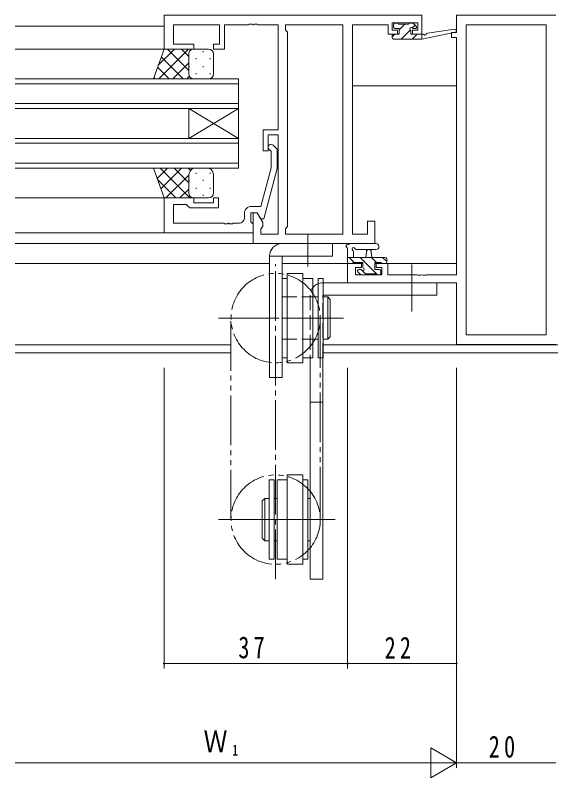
# Model space of a CAD drawing. Units: millimetres on the paper. Extents: x -397 to 397, y -282 to 282.
# Drawn here: x 11.2 to 119.2, y -15.2 to 138.4 of the extents above; entities that cross this region are included whole.
import ezdxf
from ezdxf.enums import TextEntityAlignment as Align

# ---------------------------------------------------------------- set-up
doc = ezdxf.new("R2010")
doc.units = ezdxf.units.MM
for name, pattern in [('USER2', [13, 10, -1, 1, -1]), ('USER3', [15, 10, -1, 1, -1, 1, -1]), ('USER4', [4, 3, -1]), ('USER5', [1.01, 0.01, -1])]:
    doc.linetypes.add(name, pattern=pattern)
for name, color, linetype, lineweight in [('0-3_YKK_11', 7, 'Continuous', 18), ('0-4_YKK_12', 2, 'Continuous', 18), ('0-5_YKK_13', 4, 'Continuous', 18), ('0-6_YKK_D', 6, 'Continuous', 18)]:
    doc.layers.add(name, color=color, linetype=linetype, lineweight=lineweight)
doc.styles.add('ＭＳ ゴシック', font='')
doc.styles.get('ＭＳ ゴシック').set_extended_font_data('MS Gothic')

msp = doc.modelspace()

# ---------------------------------------------------------------- linework, layer by layer
at = {"layer": '0-3_YKK_11'}
for p, q in [((41.247, 138.358), (41.247, 131.558)), ((93.247, 138.358), (41.247, 138.358)), ((93.247, 134.558), (93.247, 138.358)), ((100.247, 138.358), (120.247, 138.358)), ((100.247, 134.858), (100.247, 138.358)), ((87.247, 136.858), (92.447, 136.858)), ((87.247, 135.358), (87.247, 136.858)), ((87.76, 136.745), (87.56, 136.545)), ((92.447, 136.858), (92.447, 135.358)), ((43.177, 136.428), (52.447, 136.428)), ((43.177, 132.558), (43.177, 136.428)), ((52.447, 136.428), (52.447, 132.558)), ((53.447, 136.428), (58.289, 136.428)), ((53.447, 131.558), (53.447, 136.428)), ((58.289, 136.428), (58.472, 136.548)), ((58.472, 136.548), (59.022, 136.548)), ((59.022, 136.548), (59.205, 136.428)), ((59.205, 136.428), (59.289, 136.428)), ((59.289, 136.428), (59.472, 136.548)), ((59.472, 136.548), (60.022, 136.548)), ((60.022, 136.548), (60.205, 136.428)), ((60.205, 136.428), (64.247, 136.428)), ((64.247, 136.428), (64.247, 115.258)), ((65.747, 136.428), (65.747, 135.358)), ((77.317, 136.428), (65.747, 136.428)), ((65.747, 135.358), (66.177, 134.928)), ((77.317, 94.288), (77.317, 136.428)), ((77.317, 94.288), (77.317, 136.428)), ((79.247, 136.428), (86.447, 136.428)), ((79.247, 94.288), (79.247, 136.428)), ((86.447, 136.428), (86.447, 135.628)), ((86.447, 135.628), (86.447, 134.558)), ((88.347, 135.358), (87.247, 135.358)), ((88.347, 134.558), (88.347, 135.358)), ((89.818, 136.558), (88.647, 135.387)), ((90.935, 135.43), (89.063, 133.558)), ((91.867, 136.362), (91.275, 135.77)), ((91.347, 135.358), (91.347, 134.558)), ((92.447, 135.358), (91.347, 135.358)), ((102.177, 136.428), (102.177, 73.988)), ((118.317, 136.428), (102.177, 136.428)), ((118.317, 73.988), (118.317, 136.428)), ((118.317, 73.988), (118.317, 136.428)), ((66.177, 134.928), (66.177, 95.788)), ((86.447, 134.558), (88.347, 134.558)), ((87.818, 134.558), (87.247, 133.987)), ((92.308, 134.558), (91.308, 133.558)), ((91.347, 134.558), (93.247, 134.558)), ((99.247, 134.858), (100.247, 134.858)), ((99.247, 133.858), (99.247, 134.858)), ((100.247, 133.858), (99.247, 133.858)), ((100.247, 86.088), (100.247, 133.858)), ((47.247, 132.558), (43.177, 132.558)), ((47.247, 131.558), (47.247, 132.558)), ((51.247, 132.558), (51.247, 131.558)), ((52.447, 132.558), (51.247, 132.558)), ((40.081, 128.293), (43.346, 131.558)), ((40.174, 125.558), (46.174, 131.558)), ((41.247, 131.558), (47.247, 131.558)), ((46.247, 127.237), (41.926, 131.558)), ((46.247, 130.065), (44.754, 131.558)), ((51.247, 131.558), (53.447, 131.558)), ((45.097, 125.558), (40.681, 129.974)), ((42.269, 125.558), (39.937, 127.89)), ((43.003, 125.558), (46.247, 128.802)), ((45.831, 125.558), (46.363, 126.09)), ((39.441, 125.558), (39.193, 125.806)), ((61.247, 115.258), (61.247, 111.058)), ((64.247, 115.258), (61.247, 115.258)), ((62.247, 114.258), (64.247, 114.258)), ((62.247, 111.058), (62.247, 114.258)), ((64.247, 114.258), (64.247, 94.288)), ((63.271, 112.182), (64.047, 111.406)), ((61.247, 111.058), (62.247, 111.058)), ((62.847, 110.909), (62.423, 111.333)), ((62.847, 107.619), (62.847, 110.909)), ((64.047, 111.406), (64.047, 107.461)), ((39.115, 107.528), (39.145, 107.558)), ((39.859, 105.444), (41.973, 107.558)), ((46.47, 101.558), (40.47, 107.558)), ((40.604, 103.36), (44.802, 107.558)), ((46.247, 104.609), (43.298, 107.558)), ((46.593, 107.092), (46.127, 107.558)), ((60.768, 99.857), (62.847, 107.619)), ((41.63, 101.558), (46.247, 106.175)), ((47.752, 106.423), (47.752, 106.623)), ((50.582, 106.423), (50.582, 106.623)), ((64.047, 107.461), (61.34, 97.357)), ((43.642, 101.558), (39.917, 105.283)), ((46.337, 105.008), (46.337, 105.208)), ((49.167, 105.008), (49.167, 105.208)), ((44.458, 101.558), (46.247, 103.347)), ((47.752, 103.393), (47.752, 103.593)), ((50.582, 103.393), (50.582, 103.593)), ((41.247, 101.557), (47.247, 101.557)), ((41.247, 94.557), (41.247, 101.557)), ((46.337, 102.143), (46.337, 102.178)), ((47.247, 101.557), (47.247, 100.557)), ((49.167, 101.978), (49.167, 102.178)), ((51.247, 101.557), (52.247, 101.557)), ((51.247, 100.557), (51.247, 101.557)), ((52.247, 101.557), (52.247, 99.557)), ((43.177, 100.257), (43.177, 96.487)), ((45.747, 100.257), (43.177, 100.257)), ((45.947, 100.057), (45.747, 100.257)), ((46.447, 99.557), (45.947, 100.057)), ((47.247, 100.557), (51.247, 100.557)), ((58.947, 99.857), (60.768, 99.857)), ((52.247, 99.557), (46.447, 99.557)), ((57.447, 97.487), (57.447, 98.357)), ((58.747, 98.557), (58.747, 96.757)), ((60.047, 98.557), (58.747, 98.557)), ((59.247, 98.558), (59.247, 92.358)), ((60.047, 98.558), (59.247, 98.558)), ((61.177, 96.601), (60.047, 98.558)), ((60.74, 97.357), (60.047, 98.557)), ((61.34, 97.357), (60.74, 97.357)), ((82.247, 96.858), (82.247, 94.288)), ((83.747, 96.858), (82.247, 96.858)), ((83.747, 92.358), (83.747, 96.858)), ((43.177, 96.487), (53.289, 96.487)), ((53.289, 96.487), (53.472, 96.367)), ((53.472, 96.367), (54.022, 96.367)), ((54.022, 96.367), (54.205, 96.487)), ((54.205, 96.487), (54.289, 96.487)), ((54.289, 96.487), (54.472, 96.367)), ((54.472, 96.367), (55.022, 96.367)), ((55.022, 96.367), (55.205, 96.487)), ((55.205, 96.487), (56.447, 96.487)), ((58.747, 96.757), (58.947, 96.557)), ((58.947, 96.557), (59.247, 96.257)), ((59.247, 96.257), (59.247, 94.557)), ((60.747, 95.358), (61.177, 95.788)), ((60.747, 94.288), (60.747, 95.358)), ((61.177, 95.788), (61.177, 96.601)), ((66.177, 95.788), (65.747, 95.358)), ((65.747, 95.358), (65.747, 94.288)), ((59.247, 94.557), (41.247, 94.557)), ((64.247, 94.288), (60.747, 94.288)), ((65.747, 94.288), (77.317, 94.288)), ((82.247, 94.288), (79.247, 94.288)), ((59.247, 92.358), (83.747, 92.358)), ((79.577, 88.558), (78.577, 89.558)), ((84.322, 86.058), (80.822, 89.558)), ((84.067, 88.558), (83.067, 89.558)), ((86.147, 88.723), (85.312, 89.558)), ((78.247, 88.358), (81.047, 88.358)), ((78.247, 84.458), (78.247, 88.358)), ((79.877, 87.558), (79.877, 86.088)), ((81.047, 87.558), (79.877, 87.558)), ((81.047, 88.358), (81.047, 87.558)), ((84.047, 88.358), (86.347, 88.358)), ((84.047, 87.558), (84.047, 88.358)), ((85.147, 87.558), (84.047, 87.558)), ((85.147, 86.088), (85.147, 87.558)), ((86.347, 88.358), (86.347, 86.088)), ((79.877, 86.088), (85.147, 86.088)), ((81.877, 86.258), (80.999, 87.136)), ((86.347, 86.088), (92.289, 86.088)), ((92.289, 86.088), (92.472, 85.968)), ((93.022, 85.968), (93.205, 86.088)), ((93.205, 86.088), (93.289, 86.088)), ((93.289, 86.088), (93.472, 85.968)), ((94.022, 85.968), (94.205, 86.088)), ((94.205, 86.088), (100.247, 86.088)), ((92.472, 85.968), (93.022, 85.968)), ((93.472, 85.968), (94.022, 85.968)), ((100.247, 84.458), (78.247, 84.458)), ((100.247, 72.058), (100.247, 84.458)), ((102.177, 73.988), (118.317, 73.988)), ((120.247, 72.058), (100.247, 72.058))]:
    msp.add_line(p, q, dxfattribs=at)
for centre, radius, start, end in [((62.847, 111.757), 0.6, 44.99999, 225.00001), ((58.947, 98.357), 1.5, 90.00001, 179.99999), ((56.447, 97.487), 1, 270.00001, 359.99999)]:
    msp.add_arc(centre, radius, start, end, dxfattribs=at)
at = {"layer": '0-4_YKK_12'}
for p, q in [((41.247, 136.157), (11.247, 136.157)), ((11.247, 131.558), (41.747, 131.558)), ((56.247, 125.558), (11.247, 125.558)), ((11.247, 124.558), (56.247, 124.558)), ((56.247, 119.558), (56.247, 125.558)), ((100.247, 124.158), (79.247, 124.158)), ((56.247, 120.558), (11.247, 120.558)), ((11.247, 119.558), (56.247, 119.558)), ((56.247, 113.558), (46.247, 119.558)), ((56.247, 119.558), (46.247, 113.558)), ((46.247, 119.558), (46.247, 113.558)), ((56.247, 119.558), (56.247, 113.558)), ((56.247, 113.558), (11.247, 113.558)), ((11.247, 112.558), (56.247, 112.558)), ((56.247, 107.558), (56.247, 113.558)), ((56.247, 108.558), (11.247, 108.558)), ((11.247, 107.558), (56.247, 107.558)), ((41.747, 101.558), (11.247, 101.558)), ((41.547, 94.558), (11.247, 94.558)), ((59.547, 92.357), (11.247, 92.358)), ((62.547, 88.358), (11.247, 88.358)), ((81.347, 88.358), (65.047, 88.358)), ((100.247, 88.358), (83.747, 88.358)), ((54.747, 71.988), (11.247, 71.988)), ((147.145, 71.988), (73.349, 71.988)), ((54.747, 70.358), (11.247, 70.358)), ((147.145, 70.358), (73.349, 70.358))]:
    msp.add_line(p, q, dxfattribs=at)
at = {"layer": '0-5_YKK_13'}
for p, q in [((87.847, 136.758), (88.347, 136.758)), ((90.747, 136.758), (91.347, 136.758)), ((87.547, 135.958), (87.547, 136.458)), ((88.647, 135.658), (87.847, 135.658)), ((88.547, 136.558), (90.547, 136.558)), ((88.647, 134.558), (88.647, 135.658)), ((91.047, 135.197), (91.047, 134.558)), ((91.847, 135.658), (91.508, 135.658)), ((91.559, 136.67), (92.059, 136.17)), ((94.359, 134.731), (99.901, 135.555)), ((87.247, 133.858), (87.247, 134.258)), ((87.547, 134.558), (88.647, 134.558)), ((91.047, 134.558), (93.245, 134.558)), ((93.245, 133.558), (100.006, 134.964)), ((93.245, 134.558), (93.332, 134.572)), ((93.245, 133.558), (93.245, 134.558)), ((87.547, 133.558), (93.245, 133.558)), ((39.104, 125.558), (41.247, 131.558)), ((41.247, 131.558), (47.247, 131.558)), ((50.247, 131.558), (47.247, 131.558)), ((49.167, 131.138), (49.167, 130.938)), ((46.247, 130.558), (46.247, 126.558)), ((47.752, 129.723), (47.752, 129.523)), ((50.582, 129.723), (50.582, 129.523)), ((51.247, 126.558), (51.247, 130.558)), ((46.337, 128.108), (46.337, 127.908)), ((49.167, 128.108), (49.167, 127.908)), ((47.752, 126.693), (47.752, 126.493)), ((50.582, 126.693), (50.582, 126.493)), ((47.247, 125.558), (39.104, 125.558)), ((47.247, 125.558), (50.247, 125.558)), ((39.104, 107.558), (41.247, 101.558)), ((47.247, 107.558), (39.104, 107.558)), ((47.247, 107.558), (50.247, 107.558)), ((46.247, 102.558), (46.247, 106.058)), ((51.247, 106.058), (51.247, 102.558)), ((41.247, 101.558), (47.247, 101.558)), ((50.247, 101.558), (47.247, 101.558)), ((65.047, 92.358), (75.247, 92.358)), ((75.247, 92.358), (75.247, 89.858)), ((83.975, 92.358), (78.813, 92.358)), ((78.247, 88.658), (78.247, 91.338)), ((79.447, 90.738), (79.447, 89.558)), ((83.975, 91.158), (80.014, 91.155)), ((81.947, 89.558), (82.049, 90.702)), ((83.147, 89.558), (83.045, 90.702)), ((62.547, 89.858), (75.247, 89.858)), ((62.547, 65.358), (62.547, 89.858)), ((65.047, 89.858), (65.047, 65.358)), ((78.247, 89.558), (85.847, 89.558)), ((86.147, 89.258), (86.147, 88.658)), ((79.147, 88.358), (78.547, 88.358)), ((81.347, 88.558), (79.347, 88.558)), ((81.347, 87.619), (81.347, 88.558)), ((83.747, 88.558), (83.747, 87.158)), ((85.047, 88.558), (83.747, 88.558)), ((85.847, 88.358), (85.247, 88.358)), ((66.049, 86.358), (69.249, 86.358)), ((66.049, 68.358), (66.049, 86.358)), ((69.249, 86.358), (69.249, 68.358)), ((80.835, 86.146), (80.335, 86.646)), ((80.547, 87.158), (80.886, 87.158)), ((81.647, 86.058), (81.047, 86.058)), ((83.947, 86.258), (81.847, 86.258)), ((83.747, 87.158), (84.647, 87.158)), ((84.647, 86.058), (84.147, 86.058)), ((84.947, 86.858), (84.947, 86.358)), ((65.049, 85.358), (66.049, 85.358)), ((69.249, 85.358), (71.249, 85.358)), ((71.249, 85.358), (71.249, 69.358)), ((72.349, 69.358), (72.349, 85.358)), ((72.349, 85.358), (73.349, 85.358)), ((73.349, 85.358), (73.349, 69.358)), ((96.247, 84.458), (73.349, 84.458)), ((96.247, 81.958), (96.247, 84.458)), ((71.249, 81.608), (72.349, 81.608)), ((96.247, 81.958), (73.349, 81.958)), ((73.349, 81.608), (74.249, 81.608)), ((74.249, 81.608), (74.749, 81.108)), ((74.249, 81.608), (74.249, 73.108)), ((74.749, 81.108), (74.749, 73.608)), ((72.349, 73.108), (71.249, 73.108)), ((74.249, 73.108), (73.349, 73.108)), ((74.749, 73.608), (74.249, 73.108)), ((66.049, 69.358), (65.049, 69.358)), ((71.249, 69.358), (69.249, 69.358)), ((70.747, 69.358), (70.747, 24.758)), ((73.349, 69.358), (72.349, 69.358)), ((73.247, 69.358), (73.247, 24.758)), ((69.249, 68.358), (66.049, 68.358)), ((65.047, 65.358), (62.547, 65.358)), ((73.247, 60.389), (70.747, 60.389)), ((62.447, 44.758), (63.447, 44.758)), ((62.447, 28.758), (62.447, 44.758)), ((63.447, 44.758), (63.447, 28.758)), ((64.049, 44.758), (66.049, 44.758)), ((64.049, 28.758), (64.049, 44.758)), ((66.049, 27.758), (66.049, 45.758)), ((66.049, 45.758), (69.249, 45.758)), ((69.249, 45.758), (69.249, 27.758)), ((69.249, 44.758), (70.249, 44.758)), ((70.249, 28.758), (70.249, 44.758)), ((61.047, 40.508), (61.547, 41.008)), ((61.047, 33.008), (61.047, 40.508)), ((61.547, 41.008), (62.447, 41.008)), ((61.547, 32.508), (61.547, 41.008)), ((63.447, 41.008), (64.049, 41.008)), ((70.747, 41.008), (70.249, 41.008)), ((58.952, 36.758), (75.786, 36.758)), ((61.547, 32.508), (61.047, 33.008)), ((62.447, 32.508), (61.547, 32.508)), ((64.049, 32.508), (63.447, 32.508)), ((70.747, 32.508), (70.249, 32.508)), ((63.447, 28.758), (62.447, 28.758)), ((66.049, 28.758), (64.049, 28.758)), ((69.249, 27.758), (66.049, 27.758)), ((70.249, 28.758), (69.249, 28.758)), ((70.747, 24.758), (73.247, 24.758))]:
    msp.add_line(p, q, dxfattribs=at)
at = {"layer": '0-5_YKK_13', "linetype": 'USER2'}
for p, q in [((70.247, 87.772), (70.247, 94.226)), ((63.747, 24.79), (63.747, 88.192)), ((91.247, 88.18), (91.247, 78.651)), ((52.213, 77.358), (76.963, 77.358)), ((77.459, 77.358), (59.355, 77.358)), ((52.213, 36.758), (75.463, 36.758))]:
    msp.add_line(p, q, dxfattribs=at)
at = {"layer": '0-5_YKK_13', "linetype": 'USER4'}
for p, q in [((65.049, 81.608), (71.249, 81.608)), ((70.747, 81.958), (70.747, 69.358)), ((73.247, 69.358), (73.247, 81.958)), ((65.049, 73.108), (71.249, 73.108))]:
    msp.add_line(p, q, dxfattribs=at)
at = {"layer": '0-5_YKK_13', "linetype": 'USER5'}
msp.add_line((73.247, 81.958), (73.349, 81.958), dxfattribs=at)
at = {"layer": '0-5_YKK_13', "linetype": 'USER3'}
for p, q in [((54.747, 36.758), (54.747, 77.358)), ((72.747, 77.358), (72.747, 36.758))]:
    msp.add_line(p, q, dxfattribs=at)
for centre in [(63.749, 77.358), (63.747, 36.758)]:
    msp.add_circle(centre, 9, dxfattribs=at)
at = {"layer": '0-5_YKK_13'}
for centre, radius, start, end in [((87.847, 136.458), 0.3, 90, 180), ((88.347, 136.558), 0.2, 0, 90), ((90.747, 136.558), 0.2, 90, 180), ((91.347, 136.458), 0.3, 45, 90), ((87.847, 135.958), 0.3, 180, 270), ((91.047, 135.658), 0.25, 33.05573, 236.94427), ((90.747, 135.197), 0.3, 0, 56.94427), ((91.508, 135.958), 0.3, 213.05573, 270), ((91.847, 135.958), 0.3, 270, 45), ((99.945, 135.258), 0.3, 281.74981, 98.44936), ((87.547, 134.258), 0.3, 90, 180), ((87.547, 133.858), 0.3, 180, 270), ((93.38, 134.276), 0.3, 39.19754, 99.19754), ((93.845, 134.655), 0.3, 219.19754, 338.44936), ((94.403, 134.435), 0.3, 98.44936, 158.44936), ((47.247, 130.558), 1, 90.0001, 180.0001), ((50.247, 130.558), 1, 0.0001, 90.0001), ((47.247, 126.558), 1, 180.0001, 270.0001), ((50.247, 126.558), 1, 270.0001, 0.0001), ((47.779, 106.12), 1.534, 110.30864, 182.31157), ((49.715, 106.12), 1.534, 357.6883, 69.69119), ((47.247, 102.558), 1, 179.9999, 269.9999), ((50.247, 102.558), 1, 269.9999, 359.9999), ((65.047, 89.858), 2.5, 90, 180), ((78.357, 92.448), 0.3, 259.47122, 319.47122), ((78.813, 92.058), 0.3, 90, 139.47122), ((83.975, 91.758), 0.6, 270.04023, 90.04023), ((78.247, 91.858), 0.3, 79.47122, 240), ((77.947, 91.338), 0.3, 0, 60), ((79.447, 91.258), 0.3, 19.18976, 240), ((79.147, 90.738), 0.3, 0, 60), ((80.014, 91.455), 0.3, 199.18976, 270.04023), ((82.547, 90.658), 0.5, 5.09207, 174.90793), ((85.847, 89.258), 0.3, 0, 90), ((78.547, 88.658), 0.3, 180, 270), ((79.147, 88.558), 0.2, 270, 0), ((81.647, 87.619), 0.3, 180, 236.94427), ((85.247, 88.558), 0.2, 180, 270), ((85.847, 88.658), 0.3, 270, 0), ((80.547, 86.858), 0.3, 90, 225), ((81.047, 86.358), 0.3, 225, 270), ((80.886, 86.858), 0.3, 33.05573, 90), ((81.347, 87.158), 0.25, 213.05573, 56.94427), ((81.647, 86.258), 0.2, 270, 0), ((84.147, 86.258), 0.2, 180, 270), ((84.647, 86.858), 0.3, 0, 90), ((84.647, 86.358), 0.3, 270, 0)]:
    msp.add_arc(centre, radius, start, end, dxfattribs=at)
at = {"layer": '0-5_YKK_13', "linetype": 'USER4'}
msp.add_arc((73.247, 81.958), 2.5, 90, 180, dxfattribs=at)
at = {"layer": '0-6_YKK_D'}
for p, q in [((41.247, 67.358), (41.247, 6.758)), ((78.247, 67.358), (78.247, 6.758)), ((78.247, 67.358), (78.247, 6.758)), ((100.247, 67.358), (100.247, 6.758)), ((100.247, 67.358), (100.247, -13.242)), ((100.247, 67.358), (100.247, -13.242)), ((78.247, 7.758), (41.247, 7.758)), ((100.247, 7.758), (78.247, 7.758)), ((95.051, -9.242), (95.051, -15.242)), ((100.247, -12.242), (95.051, -9.242)), ((11.247, -12.242), (94.247, -12.242)), ((100.247, -12.242), (89.855, -12.242)), ((100.247, -12.242), (95.051, -15.242)), ((120.247, -12.242), (100.247, -12.242))]:
    msp.add_line(p, q, dxfattribs=at)
for centre, start, end in [((41.247, 7.758), 0, 180), ((41.247, 7.758), 180, 0), ((78.247, 7.758), 0, 180), ((78.247, 7.758), 0, 180), ((78.247, 7.758), 180, 0), ((78.247, 7.758), 180, 0), ((100.247, 7.758), 0, 180), ((100.247, 7.758), 180, 0)]:
    msp.add_arc(centre, 0.106, start, end, dxfattribs=at)

# ---------------------------------------------------------------- texts
at = {"layer": '0-6_YKK_D', "color": 7, "style": 'ＭＳ ゴシック', "width": 0.8}
for s, height, p in [('Ｗ', 4.399, (49.227, -11.442)), ('1', 2.199, (54.987, -11.442))]:
    msp.add_text(s, height=height, dxfattribs=at).set_placement(p, align=Align.BOTTOM_LEFT)
at = {"layer": '0-6_YKK_D', "color": 7, "char_height": 4.399, "attachment_point": 7, "style": 'ＭＳ ゴシック'}
for s, insert in [('\\T1.37;\\W0.75;37', (56.227, 8.758)), ('\\T1.37;\\W0.75;22', (85.727, 8.758)), ('\\T1.37;\\W0.75;20', (106.727, -11.242))]:
    msp.add_mtext(s, dxfattribs=dict(at, insert=insert))

doc.saveas('drawing.dxf')
